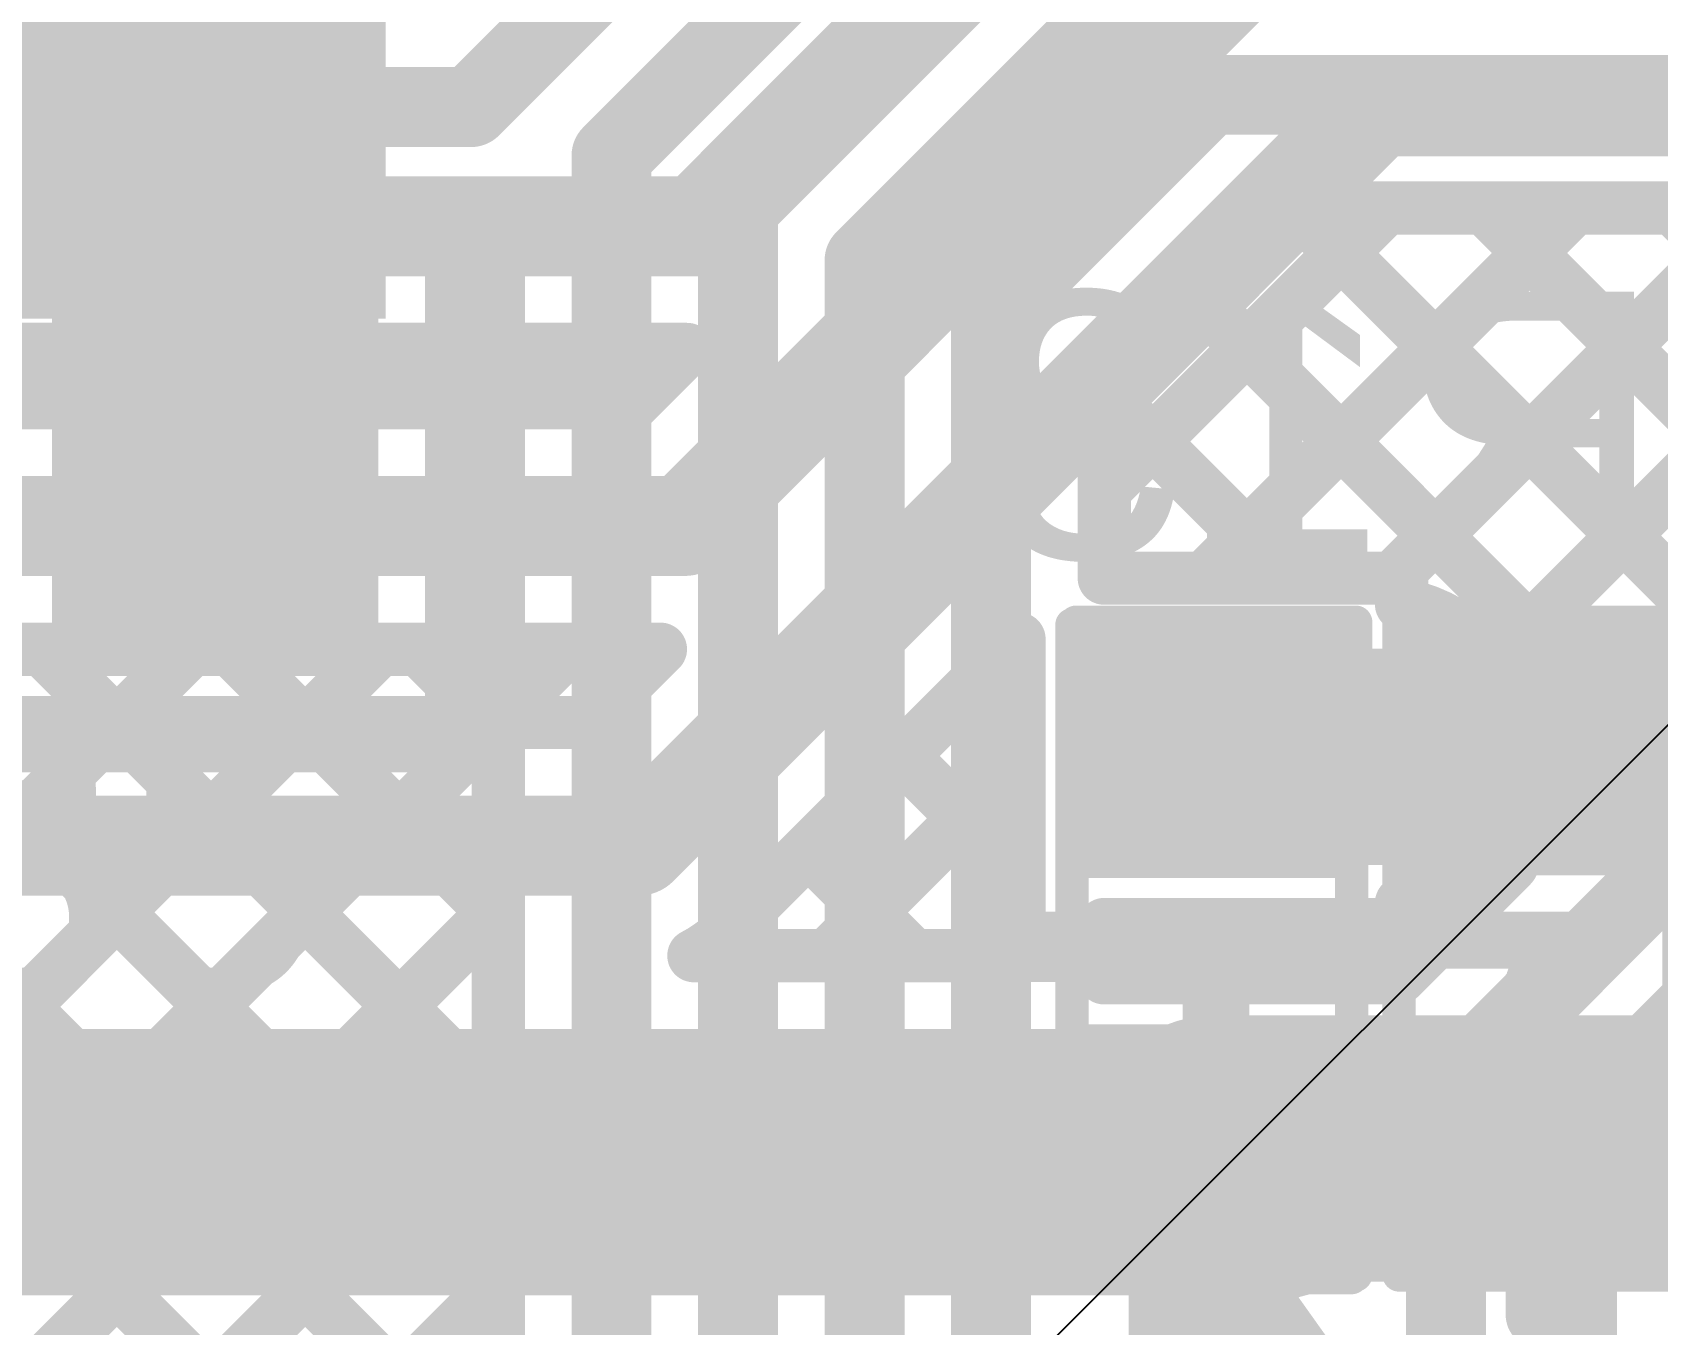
# Model space of a CAD drawing. Header units: millimetres. Extents: x 0 to 214, y 0 to 214.
# Drawn here: x 2.368 to 2.6121, y 2.6411 to 2.8351 of the extents above; entities that cross this region are included whole.
import ezdxf

# ---------------------------------------------------------------- set-up
doc = ezdxf.new("R2010")
doc.units = ezdxf.units.MM
doc.header["$MEASUREMENT"] = 0
for name, color, linetype in [('BottomLayer', 5, 'Continuous'), ('BottomOverlay', 54, 'Continuous'), ('BottomPaste', 16, 'Continuous'), ('BottomSolder', 6, 'Continuous'), ('TopLayer', 1, 'Continuous'), ('TopOverlay', 2, 'Continuous'), ('TopPaste', 8, 'Continuous'), ('TopSolder', 216, 'Continuous'), ('ViaHoleLayer', 16, 'Continuous')]:
    doc.layers.add(name, color=color, linetype=linetype)
doc.styles.add('Arial', font='', dxfattribs={"height": 0.2})
doc.styles.get('Arial').set_extended_font_data('Arial')

# ---------------------------------------------------------------- blocks, each defined once
blk = doc.blocks.new('XC32M4_8_000_F18LJDT_4')
at = {"layer": 'TopLayer'}
for points in [[(-0.0689, 0.05709), (-0.01772, 0.05709), (-0.01772, 0.00984), (-0.0689, 0.00984)], [(0.01772, 0.05709), (0.0689, 0.05709), (0.0689, 0.00984), (0.01772, 0.00984)], [(-0.0689, -0.00984), (-0.01772, -0.00984), (-0.01772, -0.05709), (-0.0689, -0.05709)], [(0.01772, -0.00984), (0.0689, -0.00984), (0.0689, -0.05709), (0.01772, -0.05709)]]:
    blk.add_hatch(color=1, dxfattribs=at).paths.add_polyline_path(points)
at = {"layer": 'TopPaste'}
for points in [[(-0.0689, 0.05709), (-0.01772, 0.05709), (-0.01772, 0.00984), (-0.0689, 0.00984)], [(0.01772, 0.05709), (0.0689, 0.05709), (0.0689, 0.00984), (0.01772, 0.00984)], [(-0.0689, -0.00984), (-0.01772, -0.00984), (-0.01772, -0.05709), (-0.0689, -0.05709)], [(0.01772, -0.00984), (0.0689, -0.00984), (0.0689, -0.05709), (0.01772, -0.05709)]]:
    blk.add_hatch(color=8, dxfattribs=at).paths.add_polyline_path(points)
at = {"layer": 'TopSolder'}
for points in [[(-0.0729, 0.06109), (-0.01372, 0.06109), (-0.01372, 0.00584), (-0.0729, 0.00584)], [(0.01372, 0.06109), (0.0729, 0.06109), (0.0729, 0.00584), (0.01372, 0.00584)], [(-0.0729, -0.00584), (-0.01372, -0.00584), (-0.01372, -0.06109), (-0.0729, -0.06109)], [(0.01372, -0.00584), (0.0729, -0.00584), (0.0729, -0.06109), (0.01372, -0.06109)]]:
    blk.add_hatch(color=216, dxfattribs=at).paths.add_polyline_path(points)
at = {"layer": 'TopOverlay', "const_width": 0.005}
for points in [[(0.007, 0.051), (-0.007, 0.051)], [(-0.065, -0.003), (-0.065, 0.003)], [(0.065, -0.003), (0.065, 0.003)], [(0.007, -0.051), (-0.007, -0.051)]]:
    blk.add_lwpolyline(points, dxfattribs=at)
at = {"layer": 'TopOverlay'}
for points, const_width in [([(-0.00825, 0.051, 1), (-0.00575, 0.051, 1)], 0.0025), ([(0.00575, 0.051, 1), (0.00825, 0.051, 1)], 0.0025), ([(-0.06625, 0.003, 1), (-0.06375, 0.003, 1)], 0.0025), ([(0.06375, 0.003, 1), (0.06625, 0.003, 1)], 0.0025), ([(-0.06625, -0.003, 1), (-0.06375, -0.003, 1)], 0.0025), ([(0.06375, -0.003, 1), (0.06625, -0.003, 1)], 0.0025), ([(-0.00825, -0.051, 1), (-0.00575, -0.051, 1)], 0.0025), ([(0.00575, -0.051, 1), (0.00825, -0.051, 1)], 0.0025), ([(-0.06, -0.07, 1), (-0.066, -0.07, 1)], 0.01), ([(-0.0685, -0.07, 1), (-0.0635, -0.07, 1)], 0.005), ([(-0.0625, -0.07, 1), (-0.0575, -0.07, 1)], 0.005)]:
    blk.add_lwpolyline(points, format="xyb", close=True, dxfattribs=dict(at, const_width=const_width))
blk = doc.blocks.new('RES_0603_B_234')
at = {"layer": 'BottomLayer'}
for points in [[(-0.045, -0.0175), (-0.045, 0.0175), (-0.015, 0.0175), (-0.015, -0.0175)], [(0.015, -0.0175), (0.015, 0.0175), (0.045, 0.0175), (0.045, -0.0175)]]:
    blk.add_hatch(color=5, dxfattribs=at).paths.add_polyline_path(points)
at = {"layer": 'BottomPaste'}
for points in [[(-0.045, -0.0175), (-0.045, 0.0175), (-0.015, 0.0175), (-0.015, -0.0175)], [(0.015, -0.0175), (0.015, 0.0175), (0.045, 0.0175), (0.045, -0.0175)]]:
    blk.add_hatch(color=16, dxfattribs=at).paths.add_polyline_path(points)
at = {"layer": 'BottomSolder'}
for points in [[(-0.049, -0.0215), (-0.049, 0.0215), (-0.011, 0.0215), (-0.011, -0.0215)], [(0.011, -0.0215), (0.011, 0.0215), (0.049, 0.0215), (0.049, -0.0215)]]:
    blk.add_hatch(color=6, dxfattribs=at).paths.add_polyline_path(points)
at = {"layer": 'BottomOverlay', "const_width": 0.005}
for points in [[(-0.049, 0.021), (-0.049, -0.021)], [(-0.049, 0.021), (0.049, 0.021)], [(0.049, 0.021), (0.049, -0.021)], [(-0.049, -0.021), (0.049, -0.021)]]:
    blk.add_lwpolyline(points, dxfattribs=at)
at = {"layer": 'BottomOverlay', "const_width": 0.0025}
for points in [[(-0.05025, 0.021, 1), (-0.04775, 0.021, 1)], [(-0.05025, 0.021, 1), (-0.04775, 0.021, 1)], [(0.04775, 0.021, 1), (0.05025, 0.021, 1)], [(0.04775, 0.021, 1), (0.05025, 0.021, 1)], [(-0.05025, -0.021, 1), (-0.04775, -0.021, 1)], [(-0.05025, -0.021, 1), (-0.04775, -0.021, 1)], [(0.04775, -0.021, 1), (0.05025, -0.021, 1)], [(0.04775, -0.021, 1), (0.05025, -0.021, 1)]]:
    blk.add_lwpolyline(points, format="xyb", close=True, dxfattribs=at)
blk = doc.blocks.new('RES_0603_235')
at = {"layer": 'TopLayer'}
for points in [[(-0.015, 0.0175), (-0.015, -0.0175), (-0.045, -0.0175), (-0.045, 0.0175)], [(0.045, 0.0175), (0.045, -0.0175), (0.015, -0.0175), (0.015, 0.0175)]]:
    blk.add_hatch(color=1, dxfattribs=at).paths.add_polyline_path(points)
at = {"layer": 'TopPaste'}
for points in [[(-0.015, 0.0175), (-0.015, -0.0175), (-0.045, -0.0175), (-0.045, 0.0175)], [(0.045, 0.0175), (0.045, -0.0175), (0.015, -0.0175), (0.015, 0.0175)]]:
    blk.add_hatch(color=8, dxfattribs=at).paths.add_polyline_path(points)
at = {"layer": 'TopSolder'}
for points in [[(-0.011, 0.0215), (-0.011, -0.0215), (-0.049, -0.0215), (-0.049, 0.0215)], [(0.049, 0.0215), (0.049, -0.0215), (0.011, -0.0215), (0.011, 0.0215)]]:
    blk.add_hatch(color=216, dxfattribs=at).paths.add_polyline_path(points)
at = {"layer": 'TopOverlay', "const_width": 0.005}
for points in [[(-0.049, 0.021), (-0.049, -0.021)], [(-0.049, 0.021), (0.049, 0.021)], [(0.049, 0.021), (0.049, -0.021)], [(-0.049, -0.021), (0.049, -0.021)]]:
    blk.add_lwpolyline(points, dxfattribs=at)
at = {"layer": 'TopOverlay', "const_width": 0.0025}
for points in [[(-0.05025, 0.021, 1), (-0.04775, 0.021, 1)], [(-0.05025, 0.021, 1), (-0.04775, 0.021, 1)], [(0.04775, 0.021, 1), (0.05025, 0.021, 1)], [(0.04775, 0.021, 1), (0.05025, 0.021, 1)], [(-0.05025, -0.021, 1), (-0.04775, -0.021, 1)], [(-0.05025, -0.021, 1), (-0.04775, -0.021, 1)], [(0.04775, -0.021, 1), (0.05025, -0.021, 1)], [(0.04775, -0.021, 1), (0.05025, -0.021, 1)]]:
    blk.add_lwpolyline(points, format="xyb", close=True, dxfattribs=at)
blk = doc.blocks.new('C__0603_B_283')
at = {"layer": 'BottomLayer'}
for points in [[(-0.045, -0.0175), (-0.045, 0.0175), (-0.015, 0.0175), (-0.015, -0.0175)], [(0.015, -0.0175), (0.015, 0.0175), (0.045, 0.0175), (0.045, -0.0175)]]:
    blk.add_hatch(color=5, dxfattribs=at).paths.add_polyline_path(points)
at = {"layer": 'BottomPaste'}
for points in [[(-0.045, -0.0175), (-0.045, 0.0175), (-0.015, 0.0175), (-0.015, -0.0175)], [(0.015, -0.0175), (0.015, 0.0175), (0.045, 0.0175), (0.045, -0.0175)]]:
    blk.add_hatch(color=16, dxfattribs=at).paths.add_polyline_path(points)
at = {"layer": 'BottomSolder'}
for points in [[(-0.04736, -0.01986), (-0.04736, 0.01986), (-0.01264, 0.01986), (-0.01264, -0.01986)], [(0.01264, -0.01986), (0.01264, 0.01986), (0.04736, 0.01986), (0.04736, -0.01986)]]:
    blk.add_hatch(color=6, dxfattribs=at).paths.add_polyline_path(points)
at = {"layer": 'BottomOverlay', "const_width": 0.005}
for points in [[(-0.018, 0.021), (-0.049, 0.021)], [(-0.049, -0.021), (-0.049, 0.021)], [(0.049, 0.021), (0.018, 0.021)], [(0.049, -0.021), (0.049, 0.021)], [(-0.018, -0.021), (-0.049, -0.021)], [(0.049, -0.021), (0.018, -0.021)]]:
    blk.add_lwpolyline(points, dxfattribs=at)
at = {"layer": 'BottomOverlay', "const_width": 0.0025}
for points in [[(-0.05025, 0.021, 1), (-0.04775, 0.021, 1)], [(-0.05025, 0.021, 1), (-0.04775, 0.021, 1)], [(-0.01925, 0.021, 1), (-0.01675, 0.021, 1)], [(0.01675, 0.021, 1), (0.01925, 0.021, 1)], [(0.04775, 0.021, 1), (0.05025, 0.021, 1)], [(0.04775, 0.021, 1), (0.05025, 0.021, 1)], [(-0.05025, -0.021, 1), (-0.04775, -0.021, 1)], [(-0.05025, -0.021, 1), (-0.04775, -0.021, 1)], [(-0.01925, -0.021, 1), (-0.01675, -0.021, 1)], [(0.01675, -0.021, 1), (0.01925, -0.021, 1)], [(0.04775, -0.021, 1), (0.05025, -0.021, 1)], [(0.04775, -0.021, 1), (0.05025, -0.021, 1)]]:
    blk.add_lwpolyline(points, format="xyb", close=True, dxfattribs=at)
blk = doc.blocks.new('C__0603_284')
at = {"layer": 'TopLayer'}
for points in [[(-0.015, 0.0175), (-0.015, -0.0175), (-0.045, -0.0175), (-0.045, 0.0175)], [(0.045, 0.0175), (0.045, -0.0175), (0.015, -0.0175), (0.015, 0.0175)]]:
    blk.add_hatch(color=1, dxfattribs=at).paths.add_polyline_path(points)
at = {"layer": 'TopPaste'}
for points in [[(-0.015, 0.0175), (-0.015, -0.0175), (-0.045, -0.0175), (-0.045, 0.0175)], [(0.045, 0.0175), (0.045, -0.0175), (0.015, -0.0175), (0.015, 0.0175)]]:
    blk.add_hatch(color=8, dxfattribs=at).paths.add_polyline_path(points)
at = {"layer": 'TopSolder'}
for points in [[(-0.01264, 0.01986), (-0.01264, -0.01986), (-0.04736, -0.01986), (-0.04736, 0.01986)], [(0.04736, 0.01986), (0.04736, -0.01986), (0.01264, -0.01986), (0.01264, 0.01986)]]:
    blk.add_hatch(color=216, dxfattribs=at).paths.add_polyline_path(points)
at = {"layer": 'TopOverlay', "const_width": 0.005}
for points in [[(-0.049, 0.021), (-0.018, 0.021)], [(-0.049, -0.021), (-0.049, 0.021)], [(0.018, 0.021), (0.049, 0.021)], [(0.049, -0.021), (0.049, 0.021)], [(-0.049, -0.021), (-0.018, -0.021)], [(0.018, -0.021), (0.049, -0.021)]]:
    blk.add_lwpolyline(points, dxfattribs=at)
at = {"layer": 'TopOverlay', "const_width": 0.0025}
for points in [[(-0.05025, 0.021, 1), (-0.04775, 0.021, 1)], [(-0.05025, 0.021, 1), (-0.04775, 0.021, 1)], [(-0.01925, 0.021, 1), (-0.01675, 0.021, 1)], [(0.01675, 0.021, 1), (0.01925, 0.021, 1)], [(0.04775, 0.021, 1), (0.05025, 0.021, 1)], [(0.04775, 0.021, 1), (0.05025, 0.021, 1)], [(-0.05025, -0.021, 1), (-0.04775, -0.021, 1)], [(-0.05025, -0.021, 1), (-0.04775, -0.021, 1)], [(-0.01925, -0.021, 1), (-0.01675, -0.021, 1)], [(0.01675, -0.021, 1), (0.01925, -0.021, 1)], [(0.04775, -0.021, 1), (0.05025, -0.021, 1)], [(0.04775, -0.021, 1), (0.05025, -0.021, 1)]]:
    blk.add_lwpolyline(points, format="xyb", close=True, dxfattribs=at)

msp = doc.modelspace()

# ---------------------------------------------------------------- hatches: boundary and pattern name
at = {"layer": 'BottomLayer'}
msp.add_hatch(color=5, dxfattribs=at).paths.add_polyline_path([(2.52719, 2.71009), (2.61085, 2.71009), (2.61085, 2.74257), (2.52719, 2.74257)])
h = msp.add_hatch(color=5, dxfattribs=at)
edge = h.paths.add_edge_path()
edge.add_arc((2.56939, 2.72683), 0.01181, 0, 360)
at = {"layer": 'TopLayer'}
msp.add_hatch(color=1, dxfattribs=at).paths.add_polyline_path([(2.371, 2.739), (2.42, 2.739), (2.42, 2.847), (2.371, 2.847)])
h = msp.add_hatch(color=1, dxfattribs=at)
edge = h.paths.add_edge_path()
edge.add_arc((2.56939, 2.72683), 0.01181, 0, 360)
at = {"layer": 'ViaHoleLayer'}
h = msp.add_hatch(color=16, dxfattribs=at)
edge = h.paths.add_edge_path()
edge.add_arc((2.56939, 2.72683), 0.00591, 0, 360)

# ---------------------------------------------------------------- linework, layer by layer
at = {"layer": 'BottomLayer'}
for points, const_width in [([(2.468, 2.806), (2.58, 2.918)], 0.015), ([(2.466, 2.761), (2.601, 2.896)], 0.015), ([(2.459, 2.713), (2.57, 2.824)], 0.015), ([(2.57, 2.824), (2.799, 2.824)], 0.015), ([(1.86369, 2.806), (2.468, 2.806)], 0.015), ([(1.87703, 2.7875), (2.46634, 2.7875)], 0.008), ([(2.37238, 2.7795), (2.38038, 2.7875)], 0.008), ([(2.38105, 2.7875), (2.38905, 2.7795)], 0.008), ([(2.40066, 2.7795), (2.40866, 2.7875)], 0.008), ([(2.40934, 2.7875), (2.41734, 2.7795)], 0.008), ([(2.42895, 2.7795), (2.43695, 2.7875)], 0.008), ([(2.43762, 2.7875), (2.44562, 2.7795)], 0.008), ([(2.45723, 2.7795), (2.46523, 2.7875)], 0.008), ([(2.45834, 2.7795), (2.46634, 2.7875)], 0.008), ([(2.61657, 2.66756), (2.71914, 2.77013)], 0.04), ([(1.86672, 2.7795), (2.45834, 2.7795)], 0.008), ([(1.85337, 2.761), (2.466, 2.761)], 0.015), ([(2.47208, 2.69992), (2.51619, 2.74403)], 0.008), ([(2.51619, 2.69909), (2.51619, 2.74403)], 0.008), ([(1.86672, 2.7425), (2.46234, 2.7425)], 0.008), ([(2.36948, 2.7425), (2.38048, 2.7315)], 0.008), ([(2.38095, 2.7315), (2.39195, 2.7425)], 0.008), ([(2.39777, 2.7425), (2.40877, 2.7315)], 0.008), ([(2.40923, 2.7315), (2.42023, 2.7425)], 0.008), ([(2.42605, 2.7425), (2.43705, 2.7315)], 0.008), ([(2.43751, 2.7315), (2.44851, 2.7425)], 0.008), ([(2.45134, 2.7315), (2.46234, 2.7425)], 0.008), ([(2.45434, 2.7425), (2.45834, 2.7385)], 0.008), ([(2.51278, 2.74062), (2.51619, 2.73722)], 0.008), ([(1.96635, 2.7315), (2.45134, 2.7315)], 0.008), ([(2.54576, 2.72737), (2.54594, 2.72719)], 0.012), ([(2.57684, 2.72737), (2.59408, 2.72737)], 0.012), ([(2.57702, 2.72719), (2.57739, 2.72683)], 0.012), ([(2.59408, 2.72737), (2.59428, 2.72756)], 0.012), ([(2.48737, 2.6965), (2.51619, 2.72532)], 0.008), ([(2.49864, 2.72648), (2.51619, 2.70893)], 0.008), ([(1.953, 2.713), (2.459, 2.713)], 0.015), ([(2.4845, 2.71234), (2.50034, 2.6965)], 0.008), ([(2.51571, 2.69656), (2.51825, 2.69909)], 0.008), ([(2.51619, 2.69909), (2.60426, 2.69909)], 0.008), ([(2.52603, 2.69909), (2.52856, 2.69656)], 0.008), ([(2.54576, 2.69856), (2.59428, 2.69856)], 0.008), ([(2.59428, 2.69856), (2.60373, 2.69856)], 0.008), ([(2.46737, 2.6965), (2.51426, 2.6965)], 0.008), ([(2.51426, 2.69656), (2.53481, 2.69656)], 0.008), ([(2.54576, 2.66756), (2.54576, 2.69256)], 0.01), ([(2.59428, 2.66756), (2.59428, 2.69256)], 0.01), ([(2.5437, 2.6655), (2.54576, 2.66756)], 0.04), ([(2.54576, 2.66756), (2.59428, 2.66756)], 0.04), ([(2.59428, 2.66756), (2.61657, 2.66756)], 0.04), ([(2.196, 2.6655), (2.5437, 2.6655)], 0.04), ([(2.59428, 2.64256), (2.59428, 2.66756)], 0.01)]:
    msp.add_lwpolyline(points, dxfattribs=dict(at, const_width=const_width))
for points, const_width in [([(2.56625, 2.824, 1), (2.57375, 2.824, 1)], 0.0075), ([(2.56625, 2.824, 1), (2.57375, 2.824, 1)], 0.0075), ([(2.46425, 2.806, 1), (2.47175, 2.806, 1)], 0.0075), ([(2.46425, 2.806, 1), (2.47175, 2.806, 1)], 0.0075), ([(2.37838, 2.7875, 1), (2.38238, 2.7875, 1)], 0.004), ([(2.37905, 2.7875, 1), (2.38305, 2.7875, 1)], 0.004), ([(2.40666, 2.7875, 1), (2.41066, 2.7875, 1)], 0.004), ([(2.40734, 2.7875, 1), (2.41134, 2.7875, 1)], 0.004), ([(2.43495, 2.7875, 1), (2.43895, 2.7875, 1)], 0.004), ([(2.43562, 2.7875, 1), (2.43962, 2.7875, 1)], 0.004), ([(2.46323, 2.7875, 1), (2.46723, 2.7875, 1)], 0.004), ([(2.46434, 2.7875, 1), (2.46834, 2.7875, 1)], 0.004), ([(2.46434, 2.7875, 1), (2.46834, 2.7875, 1)], 0.004), ([(2.37038, 2.7795, 1), (2.37438, 2.7795, 1)], 0.004), ([(2.38705, 2.7795, 1), (2.39105, 2.7795, 1)], 0.004), ([(2.39866, 2.7795, 1), (2.40266, 2.7795, 1)], 0.004), ([(2.41534, 2.7795, 1), (2.41934, 2.7795, 1)], 0.004), ([(2.42695, 2.7795, 1), (2.43095, 2.7795, 1)], 0.004), ([(2.44362, 2.7795, 1), (2.44762, 2.7795, 1)], 0.004), ([(2.45523, 2.7795, 1), (2.45923, 2.7795, 1)], 0.004), ([(2.45634, 2.7795, 1), (2.46034, 2.7795, 1)], 0.004), ([(2.45634, 2.7795, 1), (2.46034, 2.7795, 1)], 0.004), ([(2.46225, 2.761, 1), (2.46975, 2.761, 1)], 0.0075), ([(2.46225, 2.761, 1), (2.46975, 2.761, 1)], 0.0075), ([(2.51419, 2.74403, 1), (2.51819, 2.74403, 1)], 0.004), ([(2.51419, 2.74403, 1), (2.51819, 2.74403, 1)], 0.004), ([(2.36748, 2.7425, 1), (2.37148, 2.7425, 1)], 0.004), ([(2.38995, 2.7425, 1), (2.39395, 2.7425, 1)], 0.004), ([(2.39577, 2.7425, 1), (2.39977, 2.7425, 1)], 0.004), ([(2.41823, 2.7425, 1), (2.42223, 2.7425, 1)], 0.004), ([(2.42405, 2.7425, 1), (2.42805, 2.7425, 1)], 0.004), ([(2.44651, 2.7425, 1), (2.45051, 2.7425, 1)], 0.004), ([(2.45234, 2.7425, 1), (2.45634, 2.7425, 1)], 0.004), ([(2.46034, 2.7425, 1), (2.46434, 2.7425, 1)], 0.004), ([(2.46034, 2.7425, 1), (2.46434, 2.7425, 1)], 0.004), ([(2.51078, 2.74062, 1), (2.51478, 2.74062, 1)], 0.004), ([(2.45634, 2.7385, 1), (2.46034, 2.7385, 1)], 0.004), ([(2.51419, 2.73722, 1), (2.51819, 2.73722, 1)], 0.004), ([(2.37848, 2.7315, 1), (2.38248, 2.7315, 1)], 0.004), ([(2.37895, 2.7315, 1), (2.38295, 2.7315, 1)], 0.004), ([(2.40677, 2.7315, 1), (2.41077, 2.7315, 1)], 0.004), ([(2.40723, 2.7315, 1), (2.41123, 2.7315, 1)], 0.004), ([(2.43505, 2.7315, 1), (2.43905, 2.7315, 1)], 0.004), ([(2.43551, 2.7315, 1), (2.43951, 2.7315, 1)], 0.004), ([(2.44934, 2.7315, 1), (2.45334, 2.7315, 1)], 0.004), ([(2.44934, 2.7315, 1), (2.45334, 2.7315, 1)], 0.004), ([(2.54276, 2.72737, 1), (2.54876, 2.72737, 1)], 0.006), ([(2.54294, 2.72719, 1), (2.54894, 2.72719, 1)], 0.006), ([(2.57384, 2.72737, 1), (2.57984, 2.72737, 1)], 0.006), ([(2.57402, 2.72719, 1), (2.58002, 2.72719, 1)], 0.006), ([(2.59108, 2.72737, 1), (2.59708, 2.72737, 1)], 0.006), ([(2.59108, 2.72737, 1), (2.59708, 2.72737, 1)], 0.006), ([(2.59128, 2.72756, 1), (2.59728, 2.72756, 1)], 0.006), ([(2.57438, 2.72683, 1), (2.58039, 2.72683, 1)], 0.006), ([(2.49664, 2.72648, 1), (2.50064, 2.72648, 1)], 0.004), ([(2.51419, 2.72532, 1), (2.51819, 2.72532, 1)], 0.004), ([(2.45525, 2.713, 1), (2.46275, 2.713, 1)], 0.0075), ([(2.45525, 2.713, 1), (2.46275, 2.713, 1)], 0.0075), ([(2.4825, 2.71234, 1), (2.4865, 2.71234, 1)], 0.004), ([(2.51419, 2.70893, 1), (2.51819, 2.70893, 1)], 0.004), ([(2.47008, 2.69992, 1), (2.47408, 2.69992, 1)], 0.004), ([(2.47008, 2.69992, 1), (2.47408, 2.69992, 1)], 0.004), ([(2.47008, 2.69992, 1), (2.47408, 2.69992, 1)], 0.004), ([(2.51419, 2.69909, 1), (2.51819, 2.69909, 1)], 0.004), ([(2.51419, 2.69909, 1), (2.51819, 2.69909, 1)], 0.004), ([(2.51625, 2.69909, 1), (2.52025, 2.69909, 1)], 0.004), ([(2.52403, 2.69909, 1), (2.52803, 2.69909, 1)], 0.004), ([(2.54376, 2.69856, 1), (2.54776, 2.69856, 1)], 0.004), ([(2.54376, 2.69856, 1), (2.54776, 2.69856, 1)], 0.004), ([(2.54376, 2.69856, 1), (2.54776, 2.69856, 1)], 0.004), ([(2.59228, 2.69856, 1), (2.59628, 2.69856, 1)], 0.004), ([(2.59228, 2.69856, 1), (2.59628, 2.69856, 1)], 0.004), ([(2.60173, 2.69856, 1), (2.60573, 2.69856, 1)], 0.004), ([(2.60226, 2.69909, 1), (2.60626, 2.69909, 1)], 0.004), ([(2.46537, 2.6965, 1), (2.46937, 2.6965, 1)], 0.004), ([(2.46537, 2.6965, 1), (2.46937, 2.6965, 1)], 0.004), ([(2.46537, 2.6965, 1), (2.46937, 2.6965, 1)], 0.004), ([(2.48537, 2.6965, 1), (2.48937, 2.6965, 1)], 0.004), ([(2.49834, 2.6965, 1), (2.50234, 2.6965, 1)], 0.004), ([(2.51226, 2.69656, 1), (2.51626, 2.69656, 1)], 0.004), ([(2.51226, 2.6965, 1), (2.51626, 2.6965, 1)], 0.004), ([(2.51371, 2.69656, 1), (2.51771, 2.69656, 1)], 0.004), ([(2.52656, 2.69656, 1), (2.53056, 2.69656, 1)], 0.004), ([(2.53281, 2.69656, 1), (2.53681, 2.69656, 1)], 0.004), ([(2.53281, 2.69656, 1), (2.53681, 2.69656, 1)], 0.004), ([(2.53281, 2.69656, 1), (2.53681, 2.69656, 1)], 0.004), ([(2.54326, 2.69256, 1), (2.54826, 2.69256, 1)], 0.005), ([(2.59178, 2.69256, 1), (2.59678, 2.69256, 1)], 0.005), ([(2.53576, 2.66756, 1), (2.55576, 2.66756, 1)], 0.02), ([(2.53576, 2.66756, 1), (2.55576, 2.66756, 1)], 0.02), ([(2.58428, 2.66756, 1), (2.60428, 2.66756, 1)], 0.02), ([(2.58428, 2.66756, 1), (2.60428, 2.66756, 1)], 0.02), ([(2.60657, 2.66756, 1), (2.62657, 2.66756, 1)], 0.02), ([(2.60657, 2.66756, 1), (2.62657, 2.66756, 1)], 0.02), ([(2.5337, 2.6655, 1), (2.5537, 2.6655, 1)], 0.02), ([(2.5337, 2.6655, 1), (2.5537, 2.6655, 1)], 0.02), ([(2.54326, 2.66756, 1), (2.54826, 2.66756, 1)], 0.005), ([(2.59178, 2.66756, 1), (2.59678, 2.66756, 1)], 0.005), ([(2.59178, 2.66756, 1), (2.59678, 2.66756, 1)], 0.005), ([(2.59178, 2.64256, 1), (2.59678, 2.64256, 1)], 0.005)]:
    msp.add_lwpolyline(points, format="xyb", close=True, dxfattribs=dict(at, const_width=const_width))
at = {"layer": 'BottomLayer', "const_width": 0.008}
for points in [[(2.47208, 2.69992, -0.079193), (2.46737, 2.6965)], [(2.47208, 2.69992, -0.079193), (2.46737, 2.6965)], [(2.53481, 2.69656, -0.090539), (2.54576, 2.69856)], [(2.53481, 2.69656, -0.090539), (2.54576, 2.69856)]]:
    msp.add_lwpolyline(points, format="xyb", dxfattribs=at)
at = {"layer": 'BottomSolder'}
msp.add_line((0.01449, 0.13433), (214.06023, 213.98652), dxfattribs=at)
at = {"layer": 'TopLayer'}
for points, const_width in [([(2.43388, 2.82388), (2.53416, 2.92416)], 0.012), ([(2.455, 2.81661), (2.52318, 2.88479)], 0.012), ([(2.474, 2.80874), (2.53036, 2.8651)], 0.012), ([(2.493, 2.80087), (2.53755, 2.84542)], 0.012), ([(2.512, 2.793), (2.54473, 2.82573)], 0.012), ([(2.54473, 2.82573), (2.67075, 2.82573)], 0.012), ([(2.39346, 2.82169), (2.39565, 2.82388)], 0.012), ([(2.39565, 2.82388), (2.43388, 2.82388)], 0.012), ([(2.389, 2.81723), (2.39346, 2.82169)], 0.012), ([(2.389, 2.763), (2.389, 2.81723)], 0.012), ([(2.455, 2.416), (2.455, 2.81661)], 0.012), ([(2.474, 2.434), (2.474, 2.80874)], 0.012), ([(2.438, 2.416), (2.438, 2.80739)], 0.008), ([(2.529, 2.76642), (2.57132, 2.80873)], 0.008), ([(2.529, 2.78596), (2.55177, 2.80873)], 0.008), ([(2.54404, 2.75317), (2.5996, 2.80873)], 0.008), ([(2.55177, 2.80873), (2.63613, 2.80873)], 0.008), ([(2.55781, 2.80873), (2.62247, 2.74407)], 0.008), ([(2.57232, 2.75317), (2.62788, 2.80873)], 0.008), ([(2.58609, 2.80873), (2.63613, 2.7587)], 0.008), ([(2.61438, 2.80873), (2.63613, 2.78698)], 0.008), ([(2.431, 2.728), (2.431, 2.80688)], 0.008), ([(2.493, 2.45), (2.493, 2.80087)], 0.012), ([(2.54065, 2.79761), (2.59419, 2.74407)], 0.008), ([(2.431, 2.79412), (2.438, 2.78712)], 0.008), ([(2.512, 2.464), (2.512, 2.793)], 0.012), ([(2.431, 2.78155), (2.438, 2.78855)], 0.008), ([(2.5915, 2.74407), (2.63613, 2.78869)], 0.008), ([(2.529, 2.75317), (2.529, 2.78596)], 0.008), ([(2.529, 2.78097), (2.5568, 2.75317)], 0.008), ([(2.431, 2.76584), (2.438, 2.75884)], 0.008), ([(2.431, 2.75327), (2.438, 2.76027)], 0.008), ([(2.529, 2.75317), (2.57364, 2.75317)], 0.008), ([(2.57364, 2.74924), (2.57364, 2.75317)], 0.008), ([(2.58432, 2.74407), (2.63613, 2.74407)], 0.008), ([(2.431, 2.73755), (2.438, 2.73055)], 0.008), ([(2.03001, 2.324), (2.438, 2.73199)], 0.008), ([(1.97345, 2.324), (2.37745, 2.728)], 0.008), ([(2.00173, 2.324), (2.40573, 2.728)], 0.008), ([(2.363, 2.728), (2.431, 2.728)], 0.008), ([(2.38398, 2.728), (2.438, 2.67398)], 0.008), ([(2.41227, 2.728), (2.438, 2.70227)], 0.008), ([(2.54549, 2.72683), (2.56939, 2.72683)], 0.012), ([(2.56963, 2.72707), (2.64933, 2.72707)], 0.012), ([(2.30413, 2.723), (2.438, 2.58913)], 0.008), ([(2.33241, 2.723), (2.438, 2.61741)], 0.008), ([(2.3607, 2.723), (2.438, 2.6457)], 0.008), ([(2.56889, 2.69317), (2.58579, 2.71007)], 0.008), ([(2.57329, 2.69317), (2.59019, 2.71007)], 0.008), ([(2.58032, 2.67615), (2.61178, 2.70762)], 0.012), ([(2.58486, 2.71007), (2.59019, 2.71007)], 0.008), ([(2.61178, 2.70762), (2.67075, 2.70762)], 0.012), ([(2.57653, 2.70516), (2.5809, 2.70078)], 0.008), ([(2.0583, 2.324), (2.438, 2.7037)], 0.008), ([(2.57364, 2.70117), (2.57364, 2.70442)], 0.008), ([(2.529, 2.69317), (2.529, 2.70117)], 0.008), ([(2.529, 2.70117), (2.57364, 2.70117)], 0.008), ([(2.54061, 2.69317), (2.54861, 2.70117)], 0.008), ([(2.55223, 2.70117), (2.56023, 2.69317)], 0.008), ([(2.529, 2.69612), (2.53195, 2.69317)], 0.008), ([(2.529, 2.69317), (2.57329, 2.69317)], 0.008), ([(2.6, 2.668), (2.61994, 2.68794)], 0.012), ([(2.58032, 2.48468), (2.58032, 2.67615)], 0.012), ([(2.54514, 2.61549), (2.54514, 2.66717)], 0.025), ([(2.08658, 2.324), (2.438, 2.67542)], 0.008), ([(2.6, 2.493), (2.6, 2.668)], 0.012), ([(2.11487, 2.324), (2.438, 2.64713)], 0.008)]:
    msp.add_lwpolyline(points, dxfattribs=dict(at, const_width=const_width))
for points, const_width in [([(2.54173, 2.82573, 1), (2.54773, 2.82573, 1)], 0.006), ([(2.54173, 2.82573, 1), (2.54773, 2.82573, 1)], 0.006), ([(2.39265, 2.82388, 1), (2.39865, 2.82388, 1)], 0.006), ([(2.39265, 2.82388, 1), (2.39865, 2.82388, 1)], 0.006), ([(2.43088, 2.82388, 1), (2.43688, 2.82388, 1)], 0.006), ([(2.43088, 2.82388, 1), (2.43688, 2.82388, 1)], 0.006), ([(2.39046, 2.82169, 1), (2.39646, 2.82169, 1)], 0.006), ([(2.39046, 2.82169, 1), (2.39646, 2.82169, 1)], 0.006), ([(2.386, 2.81723, 1), (2.392, 2.81723, 1)], 0.006), ([(2.386, 2.81723, 1), (2.392, 2.81723, 1)], 0.006), ([(2.452, 2.81661, 1), (2.458, 2.81661, 1)], 0.006), ([(2.452, 2.81661, 1), (2.458, 2.81661, 1)], 0.006), ([(2.471, 2.80874, 1), (2.477, 2.80874, 1)], 0.006), ([(2.471, 2.80874, 1), (2.477, 2.80874, 1)], 0.006), ([(2.436, 2.80739, 1), (2.44, 2.80739, 1)], 0.004), ([(2.436, 2.80739, 1), (2.44, 2.80739, 1)], 0.004), ([(2.436, 2.80739, 1), (2.44, 2.80739, 1)], 0.004), ([(2.54977, 2.80873, 1), (2.55377, 2.80873, 1)], 0.004), ([(2.54977, 2.80873, 1), (2.55377, 2.80873, 1)], 0.004), ([(2.55581, 2.80873, 1), (2.55981, 2.80873, 1)], 0.004), ([(2.56932, 2.80873, 1), (2.57332, 2.80873, 1)], 0.004), ([(2.58409, 2.80873, 1), (2.58809, 2.80873, 1)], 0.004), ([(2.5976, 2.80873, 1), (2.6016, 2.80873, 1)], 0.004), ([(2.61238, 2.80873, 1), (2.61638, 2.80873, 1)], 0.004), ([(2.429, 2.80688, 1), (2.433, 2.80688, 1)], 0.004), ([(2.43188, 2.80688, 1), (2.43588, 2.80688, 1)], 0.004), ([(2.43188, 2.80688, 1), (2.43588, 2.80688, 1)], 0.004), ([(2.49, 2.80087, 1), (2.496, 2.80087, 1)], 0.006), ([(2.49, 2.80087, 1), (2.496, 2.80087, 1)], 0.006), ([(2.53865, 2.79761, 1), (2.54265, 2.79761, 1)], 0.004), ([(2.429, 2.79412, 1), (2.433, 2.79412, 1)], 0.004), ([(2.509, 2.793, 1), (2.515, 2.793, 1)], 0.006), ([(2.509, 2.793, 1), (2.515, 2.793, 1)], 0.006), ([(2.436, 2.78855, 1), (2.44, 2.78855, 1)], 0.004), ([(2.436, 2.78712, 1), (2.44, 2.78712, 1)], 0.004), ([(2.527, 2.78596, 1), (2.531, 2.78596, 1)], 0.004), ([(2.527, 2.78596, 1), (2.531, 2.78596, 1)], 0.004), ([(2.429, 2.78155, 1), (2.433, 2.78155, 1)], 0.004), ([(2.527, 2.78097, 1), (2.531, 2.78097, 1)], 0.004), ([(2.429, 2.76584, 1), (2.433, 2.76584, 1)], 0.004), ([(2.527, 2.76642, 1), (2.531, 2.76642, 1)], 0.004), ([(2.386, 2.763, 1), (2.392, 2.763, 1)], 0.006), ([(2.436, 2.76027, 1), (2.44, 2.76027, 1)], 0.004), ([(2.436, 2.75884, 1), (2.44, 2.75884, 1)], 0.004), ([(2.429, 2.75327, 1), (2.433, 2.75327, 1)], 0.004), ([(2.527, 2.75317, 1), (2.531, 2.75317, 1)], 0.004), ([(2.527, 2.75317, 1), (2.531, 2.75317, 1)], 0.004), ([(2.54204, 2.75317, 1), (2.54604, 2.75317, 1)], 0.004), ([(2.5548, 2.75317, 1), (2.5588, 2.75317, 1)], 0.004), ([(2.57032, 2.75317, 1), (2.57432, 2.75317, 1)], 0.004), ([(2.57164, 2.75317, 1), (2.57564, 2.75317, 1)], 0.004), ([(2.57164, 2.75317, 1), (2.57564, 2.75317, 1)], 0.004), ([(2.57164, 2.74924, 1), (2.57564, 2.74924, 1)], 0.004), ([(2.57164, 2.74924, 1), (2.57564, 2.74924, 1)], 0.004), ([(2.58232, 2.74407, 1), (2.58632, 2.74407, 1)], 0.004), ([(2.58232, 2.74407, 1), (2.58632, 2.74407, 1)], 0.004), ([(2.5895, 2.74407, 1), (2.5935, 2.74407, 1)], 0.004), ([(2.59219, 2.74407, 1), (2.59619, 2.74407, 1)], 0.004), ([(2.429, 2.73755, 1), (2.433, 2.73755, 1)], 0.004), ([(2.436, 2.73199, 1), (2.44, 2.73199, 1)], 0.004), ([(2.436, 2.73055, 1), (2.44, 2.73055, 1)], 0.004), ([(2.37545, 2.728, 1), (2.37945, 2.728, 1)], 0.004), ([(2.38198, 2.728, 1), (2.38598, 2.728, 1)], 0.004), ([(2.40373, 2.728, 1), (2.40773, 2.728, 1)], 0.004), ([(2.41027, 2.728, 1), (2.41427, 2.728, 1)], 0.004), ([(2.429, 2.728, 1), (2.433, 2.728, 1)], 0.004), ([(2.429, 2.728, 1), (2.433, 2.728, 1)], 0.004), ([(2.54249, 2.72683, 1), (2.54849, 2.72683, 1)], 0.006), ([(2.56638, 2.72683, 1), (2.57239, 2.72683, 1)], 0.006), ([(2.56663, 2.72707, 1), (2.57263, 2.72707, 1)], 0.006), ([(2.58286, 2.71007, 1), (2.58686, 2.71007, 1)], 0.004), ([(2.58286, 2.71007, 1), (2.58686, 2.71007, 1)], 0.004), ([(2.58379, 2.71007, 1), (2.58779, 2.71007, 1)], 0.004), ([(2.58819, 2.71007, 1), (2.59219, 2.71007, 1)], 0.004), ([(2.58819, 2.71007, 1), (2.59219, 2.71007, 1)], 0.004), ([(2.60878, 2.70762, 1), (2.61478, 2.70762, 1)], 0.006), ([(2.60878, 2.70762, 1), (2.61478, 2.70762, 1)], 0.006), ([(2.57453, 2.70516, 1), (2.57853, 2.70516, 1)], 0.004), ([(2.436, 2.7037, 1), (2.44, 2.7037, 1)], 0.004), ([(2.57164, 2.70442, 1), (2.57564, 2.70442, 1)], 0.004), ([(2.57164, 2.70442, 1), (2.57564, 2.70442, 1)], 0.004), ([(2.436, 2.70227, 1), (2.44, 2.70227, 1)], 0.004), ([(2.527, 2.70117, 1), (2.531, 2.70117, 1)], 0.004), ([(2.527, 2.70117, 1), (2.531, 2.70117, 1)], 0.004), ([(2.54661, 2.70117, 1), (2.55061, 2.70117, 1)], 0.004), ([(2.55023, 2.70117, 1), (2.55423, 2.70117, 1)], 0.004), ([(2.57164, 2.70117, 1), (2.57564, 2.70117, 1)], 0.004), ([(2.57164, 2.70117, 1), (2.57564, 2.70117, 1)], 0.004), ([(2.5789, 2.70078, 1), (2.5829, 2.70078, 1)], 0.004), ([(2.527, 2.69612, 1), (2.531, 2.69612, 1)], 0.004), ([(2.527, 2.69317, 1), (2.531, 2.69317, 1)], 0.004), ([(2.527, 2.69317, 1), (2.531, 2.69317, 1)], 0.004), ([(2.52995, 2.69317, 1), (2.53395, 2.69317, 1)], 0.004), ([(2.53861, 2.69317, 1), (2.54261, 2.69317, 1)], 0.004), ([(2.55823, 2.69317, 1), (2.56223, 2.69317, 1)], 0.004), ([(2.56689, 2.69317, 1), (2.57089, 2.69317, 1)], 0.004), ([(2.57129, 2.69317, 1), (2.57529, 2.69317, 1)], 0.004), ([(2.57129, 2.69317, 1), (2.57529, 2.69317, 1)], 0.004), ([(2.57732, 2.67615, 1), (2.58331, 2.67615, 1)], 0.006), ([(2.57732, 2.67615, 1), (2.58331, 2.67615, 1)], 0.006), ([(2.53889, 2.66717, 1), (2.55139, 2.66717, 1)], 0.0125), ([(2.436, 2.67542, 1), (2.44, 2.67542, 1)], 0.004), ([(2.436, 2.67398, 1), (2.44, 2.67398, 1)], 0.004), ([(2.597, 2.668, 1), (2.603, 2.668, 1)], 0.006), ([(2.597, 2.668, 1), (2.603, 2.668, 1)], 0.006), ([(2.436, 2.64713, 1), (2.44, 2.64713, 1)], 0.004), ([(2.436, 2.6457, 1), (2.44, 2.6457, 1)], 0.004)]:
    msp.add_lwpolyline(points, format="xyb", close=True, dxfattribs=dict(at, const_width=const_width))
at = {"layer": 'TopLayer', "const_width": 0.008}
for points in [[(2.438, 2.80739, -0.061309), (2.43388, 2.80688)], [(2.438, 2.80739, -0.061309), (2.43388, 2.80688)], [(2.57364, 2.74924, -0.132319), (2.58432, 2.74407)], [(2.58486, 2.71007, -0.14039), (2.57364, 2.70442)]]:
    msp.add_lwpolyline(points, format="xyb", dxfattribs=at)
at = {"layer": 'TopSolder'}
msp.add_line((0.01449, 0.13433), (214.06023, 213.98652), dxfattribs=at)

# ---------------------------------------------------------------- block references
for name, p, rotation in [('XC32M4_8_000_F18LJDT_4', (2.36, 2.865), 270), ('RES_0603_235', (2.54514, 2.69717), 90), ('C__0603_B_283', (2.54576, 2.69756), 270), ('RES_0603_B_234', (2.59428, 2.69756), 90)]:
    msp.add_blockref(name, p, dxfattribs=dict(rotation=rotation))
msp.add_blockref('C__0603_284', (2.359, 2.763))

# ---------------------------------------------------------------- texts
at = {"layer": 'BottomOverlay', "style": 'Arial', "text_generation_flag": 2}
msp.add_text('R13', height=0.04, dxfattribs=at).set_placement((2.61312, 2.75618))
at = {"layer": 'BottomOverlay', "style": 'Arial'}
msp.add_text('*', height=0.075, rotation=360, dxfattribs=at).set_placement((2.53346, 2.59135))
at = {"layer": 'TopOverlay', "style": 'Arial'}
msp.add_text('C35', height=0.04, dxfattribs=at).set_placement((2.30968, 2.69101))

doc.saveas('drawing.dxf')
